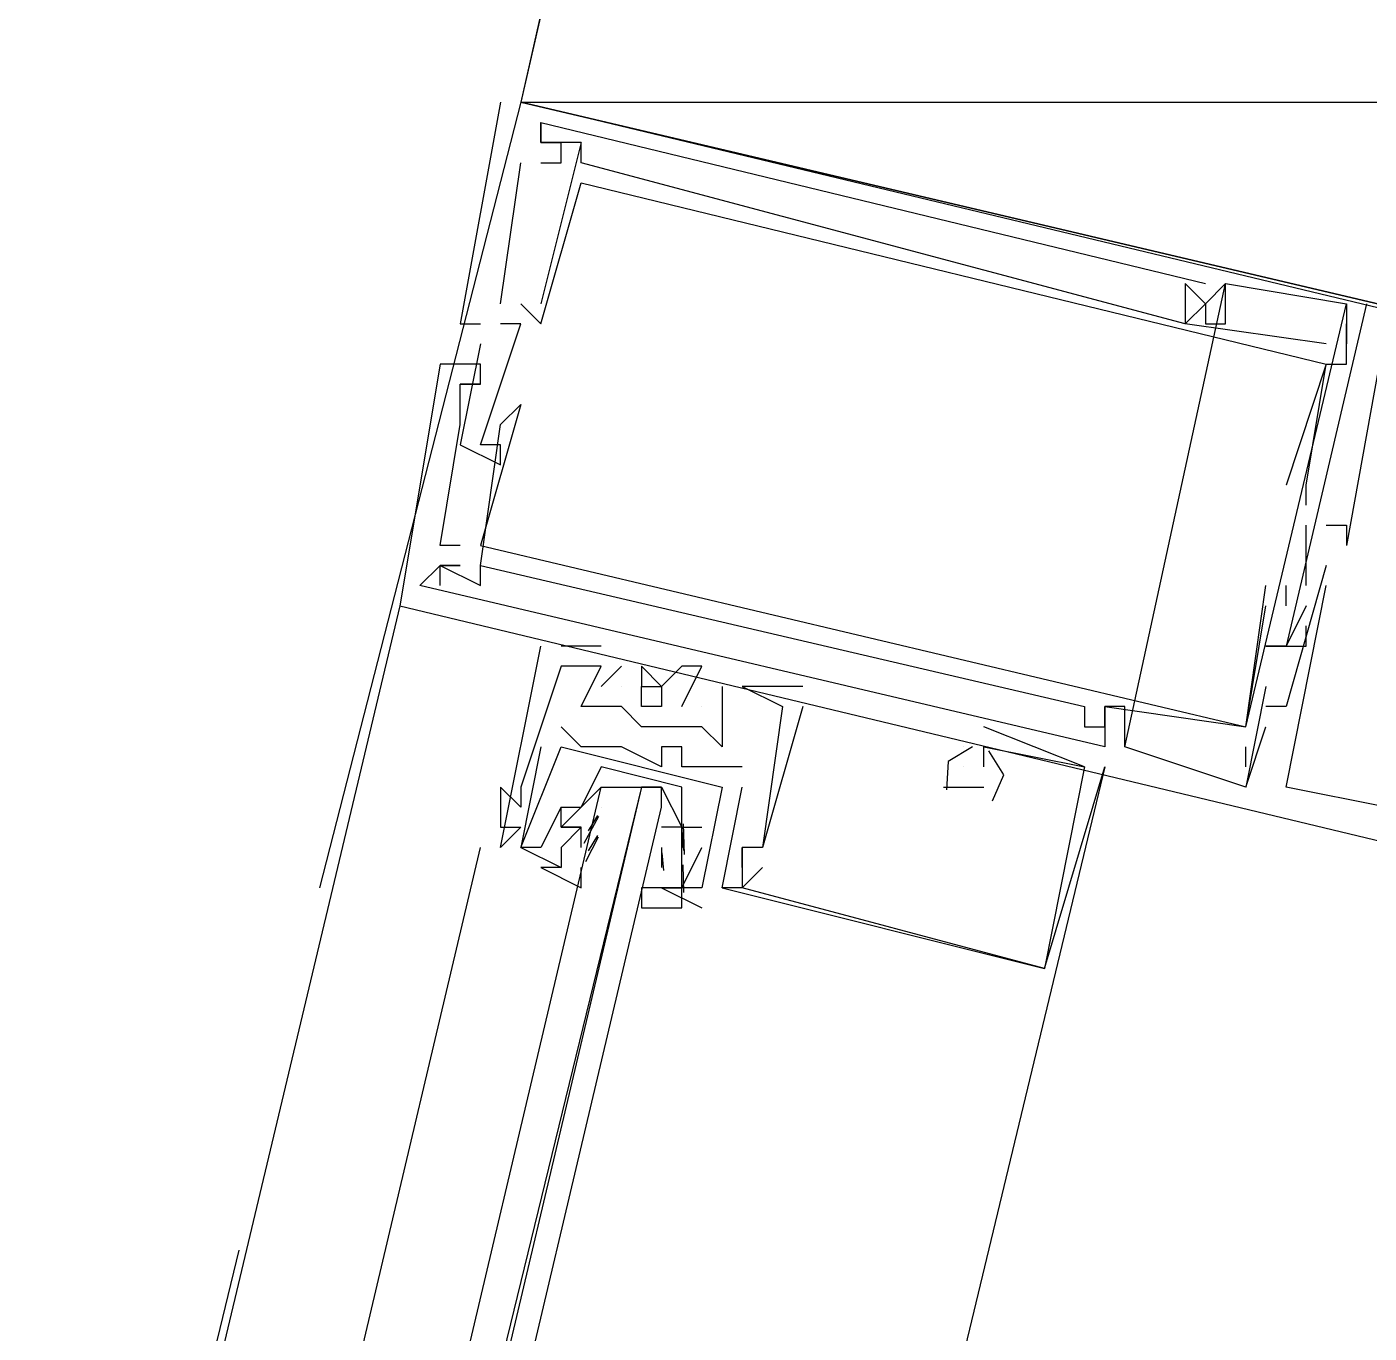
# Model space of a CAD drawing. Header units: feet. Extents: x -84 to 198, y -22 to 181.
# Drawn here: x 120.673 to 121.562, y 90.323 to 91.188 of the extents above; entities that cross this region are included whole.
import ezdxf

# ---------------------------------------------------------------- set-up
doc = ezdxf.new("R2010")
doc.units = ezdxf.units.FT
doc.layers.add('A-LINEA', color=7, linetype='CONTINUOUS')
doc.layers.add('A-MURO-CONCRETO', color=8, linetype='CONTINUOUS')

msp = doc.modelspace()

# ---------------------------------------------------------------- linework, layer by layer
at = {"layer": 'A-LINEA'}
for p, q in [((121, 91.1378), (120.8667, 90.6178)), ((120.9867, 91.1378), (120.9867, 91.1378)), ((120.9867, 91.1378), (120.9867, 91.1378)), ((120.9867, 91.1378), (120.9867, 91.1378)), ((121, 91.1378), (121, 91.1378)), ((121, 91.1378), (121, 91.1378)), ((121, 91.1378), (121, 91.1378)), ((121.0133, 91.1244), (121.0133, 91.1244)), ((121.0133, 91.1244), (121.0133, 91.1244)), ((121.0133, 91.1244), (121.0133, 91.1244)), ((121.0133, 91.1244), (121.0133, 91.1244)), ((121.0133, 91.1244), (121.0133, 91.1244)), ((121.0133, 91.1244), (121.0133, 91.1244)), ((121.04, 91.1111), (121.0133, 91.0044)), ((121.0133, 91.1111), (121.0133, 91.1111)), ((121.0133, 91.1111), (121.0133, 91.1111)), ((121.0133, 91.1111), (121.0133, 91.1111)), ((121.04, 91.1111), (121.0133, 91.0044)), ((121.0133, 91.1111), (121.0133, 91.1111)), ((121.0133, 91.1111), (121.0133, 91.1111)), ((121.0133, 91.1111), (121.0133, 91.1111)), ((121.04, 91.1111), (121.0133, 91.0044)), ((121.0133, 91.1111), (121.0133, 91.1111)), ((121.0133, 91.1111), (121.0133, 91.1111)), ((121.0133, 91.1111), (121.0133, 91.1111)), ((121.0267, 91.1111), (121.0267, 91.1111)), ((121.0267, 91.1111), (121.0267, 91.1111)), ((121.0267, 91.1111), (121.0267, 91.1111)), ((121.0267, 91.1111), (121.0267, 91.1111)), ((121.0267, 91.1111), (121.0267, 91.1111)), ((121.0267, 91.1111), (121.0267, 91.1111)), ((121.04, 91.1111), (121.04, 91.1111)), ((121.04, 91.1111), (121.04, 91.1111)), ((121.04, 91.1111), (121.04, 91.1111)), ((121.04, 91.1111), (121.04, 91.1111)), ((121.04, 91.1111), (121.04, 91.1111)), ((121.04, 91.1111), (121.04, 91.1111)), ((120.9867, 91.0044), (121, 91.0978)), ((120.9867, 91.0044), (121, 91.0978)), ((120.9867, 91.0044), (121, 91.0978)), ((121, 91.0978), (121, 91.0978)), ((121, 91.0978), (121, 91.0978)), ((121, 91.0978), (121, 91.0978)), ((121.0133, 91.0978), (121.0133, 91.0978)), ((121.0133, 91.0978), (121.0133, 91.0978)), ((121.0133, 91.0978), (121.0133, 91.0978)), ((121.0267, 91.0978), (121.0267, 91.0978)), ((121.0267, 91.0978), (121.0267, 91.0978)), ((121.0267, 91.0978), (121.0267, 91.0978)), ((121.04, 91.0978), (121.04, 91.0978)), ((121.04, 91.0978), (121.04, 91.0978)), ((121.04, 91.0978), (121.04, 91.0978)), ((121.04, 91.0844), (121.04, 91.0844)), ((121.04, 91.0844), (121.04, 91.0844)), ((121.04, 91.0844), (121.04, 91.0844)), ((121.4, 90.7111), (121.4667, 91.0178)), ((121.4, 90.7111), (121.4667, 91.0178)), ((121.4, 90.7111), (121.4667, 91.0178)), ((121.44, 91.0178), (121.44, 91.0178)), ((121.44, 91.0178), (121.44, 91.0178)), ((121.44, 91.0178), (121.44, 91.0178)), ((121.4533, 91.0178), (121.4533, 91.0178)), ((121.4533, 91.0178), (121.4533, 91.0178)), ((121.4533, 91.0178), (121.4533, 91.0178)), ((121.4667, 91.0178), (121.4667, 91.0178)), ((121.4667, 91.0178), (121.4667, 91.0178)), ((121.4667, 91.0178), (121.4667, 91.0178)), ((121.4667, 91.0178), (121.4667, 91.0178)), ((121.4667, 91.0178), (121.4667, 91.0178)), ((121.4667, 91.0178), (121.4667, 91.0178)), ((120.9867, 91.0044), (120.9867, 91.0044)), ((120.9867, 91.0044), (120.9867, 91.0044)), ((120.9867, 91.0044), (120.9867, 91.0044)), ((121, 91.0044), (121.0133, 90.9911)), ((121, 91.0044), (121, 91.0044)), ((121, 91.0044), (121.0133, 90.9911)), ((121, 91.0044), (121, 91.0044)), ((121, 91.0044), (121.0133, 90.9911)), ((121, 91.0044), (121, 91.0044)), ((121.0133, 91.0044), (121.0133, 91.0044)), ((121.0133, 91.0044), (121.0133, 91.0044)), ((121.0133, 91.0044), (121.0133, 91.0044)), ((121.0133, 91.0044), (121.0133, 91.0044)), ((121.0133, 91.0044), (121.0133, 91.0044)), ((121.0133, 91.0044), (121.0133, 91.0044)), ((121.4533, 91.0044), (121.4533, 91.0044)), ((121.4533, 91.0044), (121.4533, 91.0044)), ((121.4533, 91.0044), (121.4533, 91.0044)), ((121.4533, 91.0044), (121.4533, 91.0044)), ((121.4533, 91.0044), (121.4533, 91.0044)), ((121.4533, 91.0044), (121.4533, 91.0044)), ((121.48, 90.7244), (121.5467, 91.0044)), ((121.48, 90.7244), (121.5467, 91.0044)), ((121.48, 90.7244), (121.5467, 91.0044)), ((121.5467, 91.0044), (121.5467, 90.9778)), ((121.5467, 91.0044), (121.5467, 91.0044)), ((121.5467, 91.0044), (121.5467, 91.0044)), ((121.5467, 91.0044), (121.5467, 90.9778)), ((121.5467, 91.0044), (121.5467, 91.0044)), ((121.5467, 91.0044), (121.5467, 91.0044)), ((121.5467, 91.0044), (121.5467, 90.9778)), ((121.5467, 91.0044), (121.5467, 91.0044)), ((121.5467, 91.0044), (121.5467, 91.0044)), ((121.56, 91.0044), (121.56, 91.0044)), ((121.56, 91.0044), (121.56, 91.0044)), ((121.56, 91.0044), (121.56, 91.0044)), ((120.96, 90.9911), (120.96, 90.9911)), ((120.96, 90.9911), (120.96, 90.9911)), ((120.96, 90.9911), (120.96, 90.9911)), ((120.9733, 90.9911), (120.9733, 90.9911)), ((120.9733, 90.9911), (120.9733, 90.9911)), ((120.9733, 90.9911), (120.9733, 90.9911)), ((120.9867, 90.9911), (120.9867, 90.9911)), ((120.9867, 90.9911), (120.9867, 90.9911)), ((120.9867, 90.9911), (120.9867, 90.9911)), ((121, 90.9911), (121, 90.9911)), ((121, 90.9911), (121, 90.9911)), ((121, 90.9911), (121, 90.9911)), ((121.0133, 90.9911), (121.0133, 90.9911)), ((121.0133, 90.9911), (121.0133, 90.9911)), ((121.0133, 90.9911), (121.0133, 90.9911)), ((121.44, 90.9911), (121.44, 90.9911)), ((121.44, 90.9911), (121.44, 90.9911)), ((121.44, 90.9911), (121.44, 90.9911)), ((121.44, 90.9911), (121.44, 90.9911)), ((121.44, 90.9911), (121.44, 90.9911)), ((121.44, 90.9911), (121.44, 90.9911)), ((121.4533, 90.9911), (121.4533, 90.9911)), ((121.4533, 90.9911), (121.4533, 90.9911)), ((121.4533, 90.9911), (121.4533, 90.9911)), ((121.4667, 90.9911), (121.4667, 90.9911)), ((121.4667, 90.9911), (121.4667, 90.9911)), ((121.4667, 90.9911), (121.4667, 90.9911)), ((121.5467, 90.9911), (121.5467, 90.9911)), ((121.5733, 90.9911), (121.5467, 90.8444)), ((121.5467, 90.9911), (121.5467, 90.9911)), ((121.5733, 90.9911), (121.5467, 90.8444)), ((121.5467, 90.9911), (121.5467, 90.9911)), ((121.5733, 90.9911), (121.5467, 90.8444)), ((120.9733, 90.9778), (120.9733, 90.9778)), ((120.9733, 90.9778), (120.9733, 90.9778)), ((120.9733, 90.9778), (120.9733, 90.9778)), ((121.5333, 90.9778), (121.5333, 90.9778)), ((121.5333, 90.9778), (121.5333, 90.9778)), ((121.5333, 90.9778), (121.5333, 90.9778)), ((121.5467, 90.9778), (121.5467, 90.9778)), ((121.5467, 90.9778), (121.5467, 90.9778)), ((121.5467, 90.9778), (121.5467, 90.9778)), ((120.9467, 90.9644), (120.9467, 90.9644)), ((120.9467, 90.9644), (120.9467, 90.9644)), ((120.9467, 90.9644), (120.9467, 90.9644)), ((120.9733, 90.9644), (120.9733, 90.9644)), ((120.9733, 90.9644), (120.9733, 90.9644)), ((120.9733, 90.9644), (120.9733, 90.9644)), ((121.5333, 90.9644), (121.5333, 90.9644)), ((121.5333, 90.9644), (121.5333, 90.9644)), ((121.5333, 90.9644), (121.5333, 90.9644)), ((121.5333, 90.9644), (121.5333, 90.9644)), ((121.5333, 90.9644), (121.5333, 90.9644)), ((121.5333, 90.9644), (121.5333, 90.9644)), ((121.5467, 90.9644), (121.5467, 90.9644)), ((121.5467, 90.9644), (121.5467, 90.9644)), ((121.5467, 90.9644), (121.5467, 90.9644)), ((120.96, 90.9511), (120.96, 90.9511)), ((120.96, 90.9511), (120.96, 90.9511)), ((120.96, 90.9511), (120.96, 90.9511)), ((120.96, 90.9511), (120.96, 90.9511)), ((120.96, 90.9511), (120.96, 90.9511)), ((120.96, 90.9511), (120.96, 90.9511)), ((120.9733, 90.9511), (120.9733, 90.9511)), ((120.9733, 90.9511), (120.9733, 90.9511)), ((120.9733, 90.9511), (120.9733, 90.9511)), ((120.9733, 90.9511), (120.9733, 90.9511)), ((120.9733, 90.9511), (120.9733, 90.9511)), ((120.9733, 90.9511), (120.9733, 90.9511)), ((120.96, 90.9378), (120.96, 90.9378)), ((120.96, 90.9378), (120.96, 90.9378)), ((120.96, 90.9378), (120.96, 90.9378)), ((121, 90.9378), (121, 90.9378)), ((121, 90.9378), (121, 90.9378)), ((121, 90.9378), (121, 90.9378)), ((120.96, 90.9244), (120.96, 90.9244)), ((120.96, 90.9244), (120.96, 90.9244)), ((120.96, 90.9244), (120.96, 90.9244)), ((120.96, 90.9244), (120.96, 90.9244)), ((120.96, 90.9244), (120.96, 90.9244)), ((120.96, 90.9244), (120.96, 90.9244)), ((120.9867, 90.9244), (120.9867, 90.9244)), ((120.9867, 90.9244), (120.9867, 90.9244)), ((120.9867, 90.9244), (120.9867, 90.9244)), ((120.96, 90.9111), (120.96, 90.9111)), ((120.96, 90.9111), (120.96, 90.9111)), ((120.96, 90.9111), (120.96, 90.9111)), ((120.9733, 90.9111), (120.9733, 90.9111)), ((120.9733, 90.9111), (120.9733, 90.9111)), ((120.9733, 90.9111), (120.9733, 90.9111)), ((120.9867, 90.9111), (120.9867, 90.9111)), ((120.9867, 90.9111), (120.9867, 90.9111)), ((120.9867, 90.9111), (120.9867, 90.9111)), ((120.9867, 90.8978), (120.9867, 90.8978)), ((120.9867, 90.8978), (120.9867, 90.8978)), ((120.9867, 90.8978), (120.9867, 90.8978)), ((121.5067, 90.8844), (121.5067, 90.8844)), ((121.5067, 90.8844), (121.5067, 90.8844)), ((121.5067, 90.8844), (121.5067, 90.8844)), ((121.52, 90.8844), (121.52, 90.8844)), ((121.52, 90.8844), (121.52, 90.8844)), ((121.52, 90.8844), (121.52, 90.8844)), ((121.52, 90.8844), (121.52, 90.8844)), ((121.52, 90.8844), (121.52, 90.8844)), ((121.52, 90.8844), (121.52, 90.8844)), ((121.52, 90.8711), (121.52, 90.8711)), ((121.52, 90.8711), (121.52, 90.8711)), ((121.52, 90.8711), (121.52, 90.8711)), ((121.52, 90.8178), (121.52, 90.8578)), ((121.52, 90.8578), (121.52, 90.8578)), ((121.52, 90.8178), (121.52, 90.8578)), ((121.52, 90.8578), (121.52, 90.8578)), ((121.52, 90.8178), (121.52, 90.8578)), ((121.52, 90.8578), (121.52, 90.8578)), ((121.5333, 90.8578), (121.5333, 90.8578)), ((121.5333, 90.8578), (121.5333, 90.8578)), ((121.5333, 90.8578), (121.5333, 90.8578)), ((121.5467, 90.8578), (121.5467, 90.8578)), ((121.5467, 90.8578), (121.5467, 90.8578)), ((121.5467, 90.8578), (121.5467, 90.8578)), ((121.5467, 90.8578), (121.5467, 90.8578)), ((121.5467, 90.8578), (121.5467, 90.8578)), ((121.5467, 90.8578), (121.5467, 90.8578)), ((120.9467, 90.8444), (120.9467, 90.8444)), ((120.9467, 90.8444), (120.9467, 90.8444)), ((120.9467, 90.8444), (120.9467, 90.8444)), ((120.96, 90.8444), (120.96, 90.8444)), ((120.96, 90.8444), (120.96, 90.8444)), ((120.96, 90.8444), (120.96, 90.8444)), ((120.9733, 90.8444), (120.9733, 90.8444)), ((120.9733, 90.8444), (120.9733, 90.8444)), ((120.9733, 90.8444), (120.9733, 90.8444)), ((121.5467, 90.8444), (121.5467, 90.8444)), ((121.5467, 90.8444), (121.5467, 90.8444)), ((121.5467, 90.8444), (121.5467, 90.8444)), ((120.9467, 90.8311), (120.9467, 90.8311)), ((120.9467, 90.8311), (120.9467, 90.8311)), ((120.9467, 90.8311), (120.9467, 90.8311)), ((120.9467, 90.8311), (120.9467, 90.8311)), ((120.9467, 90.8311), (120.9467, 90.8311)), ((120.9467, 90.8311), (120.9467, 90.8311)), ((120.9467, 90.8311), (120.9467, 90.8311)), ((120.9467, 90.8311), (120.9467, 90.8311)), ((120.9467, 90.8311), (120.9467, 90.8311)), ((120.96, 90.8311), (120.96, 90.8311)), ((120.96, 90.8311), (120.96, 90.8311)), ((120.96, 90.8311), (120.96, 90.8311)), ((120.96, 90.8311), (120.96, 90.8311)), ((120.96, 90.8311), (120.96, 90.8311)), ((120.96, 90.8311), (120.96, 90.8311)), ((120.9733, 90.8311), (120.9733, 90.8311)), ((120.9733, 90.8311), (120.9733, 90.8311)), ((120.9733, 90.8311), (120.9733, 90.8311)), ((120.9733, 90.8311), (120.9733, 90.8311)), ((120.9733, 90.8311), (120.9733, 90.8311)), ((120.9733, 90.8311), (120.9733, 90.8311)), ((121.5333, 90.8311), (121.5333, 90.8311)), ((121.5333, 90.8311), (121.5333, 90.8311)), ((121.5333, 90.8311), (121.5333, 90.8311)), ((120.9333, 90.8178), (120.9333, 90.8178)), ((120.9333, 90.8178), (120.9333, 90.8178)), ((120.9333, 90.8178), (120.9333, 90.8178)), ((120.9467, 90.8178), (120.9467, 90.8178)), ((120.9467, 90.8178), (120.9467, 90.8178)), ((120.9467, 90.8178), (120.9467, 90.8178)), ((120.9733, 90.8178), (120.9733, 90.8178)), ((120.9733, 90.8178), (120.9733, 90.8178)), ((120.9733, 90.8178), (120.9733, 90.8178)), ((121.4933, 90.8178), (121.4933, 90.8178)), ((121.4933, 90.8178), (121.4933, 90.8178)), ((121.4933, 90.8178), (121.4933, 90.8178)), ((121.5067, 90.8044), (121.5067, 90.8178)), ((121.5067, 90.8178), (121.5067, 90.8178)), ((121.5067, 90.8044), (121.5067, 90.8178)), ((121.5067, 90.8178), (121.5067, 90.8178)), ((121.5067, 90.8044), (121.5067, 90.8178)), ((121.5067, 90.8178), (121.5067, 90.8178)), ((121.52, 90.8178), (121.52, 90.8178)), ((121.52, 90.8178), (121.52, 90.8178)), ((121.52, 90.8178), (121.52, 90.8178)), ((121.5333, 90.8178), (121.5333, 90.8178)), ((121.5333, 90.8178), (121.5333, 90.8178)), ((121.5333, 90.8178), (121.5333, 90.8178)), ((120.92, 90.8044), (119.2667, 83.8711)), ((120.92, 90.8044), (120.92, 90.8044)), ((120.92, 90.8044), (120.92, 90.8044)), ((120.92, 90.8044), (120.92, 90.8044)), ((121.48, 90.7244), (121.4933, 90.8044)), ((121.48, 90.7244), (121.4933, 90.8044)), ((121.48, 90.7244), (121.4933, 90.8044)), ((121.4933, 90.8044), (121.4933, 90.8044)), ((121.4933, 90.8044), (121.4933, 90.8044)), ((121.4933, 90.8044), (121.4933, 90.8044)), ((121.5067, 90.8044), (121.5067, 90.8044)), ((121.5067, 90.8044), (121.5067, 90.8044)), ((121.5067, 90.8044), (121.5067, 90.8044)), ((121.52, 90.8044), (121.52, 90.8044)), ((121.52, 90.8044), (121.52, 90.8044)), ((121.52, 90.8044), (121.52, 90.8044)), ((121.52, 90.7911), (121.52, 90.7911)), ((121.52, 90.7911), (121.52, 90.7911)), ((121.52, 90.7911), (121.52, 90.7911)), ((121.0133, 90.7778), (121.0133, 90.7778)), ((121.0133, 90.7778), (121.0133, 90.7778)), ((121.0133, 90.7778), (121.0133, 90.7778)), ((121.0533, 90.7778), (121.0267, 90.7778)), ((121.0267, 90.7778), (121.0267, 90.7778)), ((121.0533, 90.7778), (121.0267, 90.7778)), ((121.0267, 90.7778), (121.0267, 90.7778)), ((121.0533, 90.7778), (121.0267, 90.7778)), ((121.0267, 90.7778), (121.0267, 90.7778)), ((121.0533, 90.7778), (121.0533, 90.7778)), ((121.0533, 90.7778), (121.0533, 90.7778)), ((121.0533, 90.7778), (121.0533, 90.7778)), ((121.4933, 90.7778), (121.4933, 90.7778)), ((121.4933, 90.7778), (121.4933, 90.7778)), ((121.4933, 90.7778), (121.4933, 90.7778)), ((121.5067, 90.7778), (121.5067, 90.7778)), ((121.5067, 90.7778), (121.5067, 90.7778)), ((121.5067, 90.7778), (121.5067, 90.7778)), ((121.5067, 90.7778), (121.5067, 90.7778)), ((121.5067, 90.7778), (121.5067, 90.7778)), ((121.5067, 90.7778), (121.5067, 90.7778)), ((121.5067, 90.7778), (121.5067, 90.7778)), ((121.5067, 90.7778), (121.5067, 90.7778)), ((121.5067, 90.7778), (121.5067, 90.7778)), ((121.52, 90.7778), (121.52, 90.7778)), ((121.52, 90.7778), (121.52, 90.7778)), ((121.52, 90.7778), (121.52, 90.7778)), ((121.52, 90.7778), (121.52, 90.7778)), ((121.52, 90.7778), (121.52, 90.7778)), ((121.52, 90.7778), (121.52, 90.7778)), ((121.0267, 90.7644), (121.0267, 90.7644)), ((121.0267, 90.7644), (121.0267, 90.7644)), ((121.0267, 90.7644), (121.0267, 90.7644)), ((121.0533, 90.7511), (121.0667, 90.7644)), ((121.0533, 90.7644), (121.0533, 90.7644)), ((121.0533, 90.7644), (121.0533, 90.7644)), ((121.0533, 90.7511), (121.0667, 90.7644)), ((121.0533, 90.7644), (121.0533, 90.7644)), ((121.0533, 90.7644), (121.0533, 90.7644)), ((121.0533, 90.7511), (121.0667, 90.7644)), ((121.0533, 90.7644), (121.0533, 90.7644)), ((121.0533, 90.7644), (121.0533, 90.7644)), ((121.0667, 90.7644), (121.0667, 90.7644)), ((121.0667, 90.7644), (121.0667, 90.7644)), ((121.0667, 90.7644), (121.0667, 90.7644)), ((121.08, 90.7644), (121.08, 90.7644)), ((121.08, 90.7644), (121.08, 90.7644)), ((121.08, 90.7644), (121.08, 90.7644)), ((121.1067, 90.7644), (121.1067, 90.7644)), ((121.1067, 90.7644), (121.1067, 90.7644)), ((121.1067, 90.7644), (121.1067, 90.7644)), ((121.12, 90.7644), (121.12, 90.7644)), ((121.12, 90.7644), (121.12, 90.7644)), ((121.12, 90.7644), (121.12, 90.7644)), ((121.0533, 90.7511), (121.0533, 90.7511)), ((121.0533, 90.7511), (121.0533, 90.7511)), ((121.0533, 90.7511), (121.0533, 90.7511)), ((121.0667, 90.7511), (121.0667, 90.7511)), ((121.0667, 90.7511), (121.0667, 90.7511)), ((121.0667, 90.7511), (121.0667, 90.7511)), ((121.08, 90.7511), (121.08, 90.7511)), ((121.08, 90.7511), (121.08, 90.7511)), ((121.08, 90.7511), (121.08, 90.7511)), ((121.0933, 90.7511), (121.0933, 90.7511)), ((121.0933, 90.7511), (121.0933, 90.7511)), ((121.0933, 90.7511), (121.0933, 90.7511)), ((121.1333, 90.7511), (121.1333, 90.7511)), ((121.1333, 90.7511), (121.1333, 90.7511)), ((121.1333, 90.7511), (121.1333, 90.7511)), ((121.1867, 90.7511), (121.1467, 90.7511)), ((121.1467, 90.7511), (121.1467, 90.7511)), ((121.1467, 90.7511), (121.1467, 90.7511)), ((121.1867, 90.7511), (121.1467, 90.7511)), ((121.1467, 90.7511), (121.1467, 90.7511)), ((121.1467, 90.7511), (121.1467, 90.7511)), ((121.1867, 90.7511), (121.1467, 90.7511)), ((121.1467, 90.7511), (121.1467, 90.7511)), ((121.1467, 90.7511), (121.1467, 90.7511)), ((121.1867, 90.7511), (121.1867, 90.7511)), ((121.1867, 90.7511), (121.1867, 90.7511)), ((121.1867, 90.7511), (121.1867, 90.7511)), ((121.4933, 90.7511), (121.4933, 90.7511)), ((121.4933, 90.7511), (121.4933, 90.7511)), ((121.4933, 90.7511), (121.4933, 90.7511)), ((121.04, 90.7378), (121.04, 90.7378)), ((121.04, 90.7378), (121.04, 90.7378)), ((121.04, 90.7378), (121.04, 90.7378)), ((121.0533, 90.7378), (121.0533, 90.7378)), ((121.0533, 90.7378), (121.0533, 90.7378)), ((121.0533, 90.7378), (121.0533, 90.7378)), ((121.0667, 90.7378), (121.0667, 90.7378)), ((121.0667, 90.7378), (121.0667, 90.7378)), ((121.0667, 90.7378), (121.0667, 90.7378)), ((121.0933, 90.7378), (121.0933, 90.7378)), ((121.0933, 90.7378), (121.0933, 90.7378)), ((121.0933, 90.7378), (121.0933, 90.7378)), ((121.1067, 90.7378), (121.1067, 90.7378)), ((121.1067, 90.7378), (121.1067, 90.7378)), ((121.1067, 90.7378), (121.1067, 90.7378)), ((121.12, 90.7378), (121.12, 90.7378)), ((121.12, 90.7378), (121.12, 90.7378)), ((121.12, 90.7378), (121.12, 90.7378)), ((121.1333, 90.7378), (121.1333, 90.7378)), ((121.1333, 90.7378), (121.1333, 90.7378)), ((121.1333, 90.7378), (121.1333, 90.7378)), ((121.1333, 90.7378), (121.1333, 90.7378)), ((121.1333, 90.7378), (121.1333, 90.7378)), ((121.1333, 90.7378), (121.1333, 90.7378)), ((121.1733, 90.7378), (121.1733, 90.7378)), ((121.1733, 90.7378), (121.1733, 90.7378)), ((121.1733, 90.7378), (121.1733, 90.7378)), ((121.1733, 90.7378), (121.1733, 90.7378)), ((121.1733, 90.7378), (121.1733, 90.7378)), ((121.1733, 90.7378), (121.1733, 90.7378)), ((121.1867, 90.7378), (121.1867, 90.7378)), ((121.1867, 90.7378), (121.1867, 90.7378)), ((121.1867, 90.7378), (121.1867, 90.7378)), ((121.3733, 90.7378), (121.3733, 90.7378)), ((121.3733, 90.7378), (121.3733, 90.7378)), ((121.3733, 90.7378), (121.3733, 90.7378)), ((121.3867, 90.7378), (121.3867, 90.7378)), ((121.3867, 90.7378), (121.3867, 90.7378)), ((121.3867, 90.7378), (121.3867, 90.7378)), ((121.3867, 90.7378), (121.3867, 90.7378)), ((121.3867, 90.7378), (121.3867, 90.7378)), ((121.3867, 90.7378), (121.3867, 90.7378)), ((121.4, 90.7378), (121.4, 90.7378)), ((121.4, 90.7378), (121.4, 90.7378)), ((121.4, 90.7378), (121.4, 90.7378)), ((121.4933, 90.7378), (121.4933, 90.7378)), ((121.4933, 90.7378), (121.4933, 90.7378)), ((121.4933, 90.7378), (121.4933, 90.7378)), ((121.5067, 90.7378), (121.5067, 90.7378)), ((121.5067, 90.7378), (121.5067, 90.7378)), ((121.5067, 90.7378), (121.5067, 90.7378)), ((121.0267, 90.7244), (121.0267, 90.7244)), ((121.0267, 90.7244), (121.0267, 90.7244)), ((121.08, 90.7244), (121.08, 90.7244)), ((121.08, 90.7244), (121.08, 90.7244)), ((121.08, 90.7244), (121.08, 90.7244)), ((121.0933, 90.7244), (121.0933, 90.7244)), ((121.0933, 90.7244), (121.0933, 90.7244)), ((121.0933, 90.7244), (121.0933, 90.7244)), ((121.1067, 90.7244), (121.1067, 90.7244)), ((121.1067, 90.7244), (121.1067, 90.7244)), ((121.1067, 90.7244), (121.1067, 90.7244)), ((121.12, 90.7244), (121.12, 90.7244)), ((121.12, 90.7244), (121.12, 90.7244)), ((121.12, 90.7244), (121.12, 90.7244)), ((121.3733, 90.6978), (121.3067, 90.7244)), ((121.3067, 90.7244), (121.3067, 90.7244)), ((121.3733, 90.6978), (121.3067, 90.7244)), ((121.3067, 90.7244), (121.3067, 90.7244)), ((121.3733, 90.6978), (121.3067, 90.7244)), ((121.3067, 90.7244), (121.3067, 90.7244)), ((121.3733, 90.7244), (121.3733, 90.7244)), ((121.3733, 90.7244), (121.3733, 90.7244)), ((121.3733, 90.7244), (121.3733, 90.7244)), ((121.3867, 90.7244), (121.3867, 90.7244)), ((121.3867, 90.7244), (121.3867, 90.7244)), ((121.3867, 90.7244), (121.3867, 90.7244)), ((121.3867, 90.7244), (121.3867, 90.7244)), ((121.3867, 90.7244), (121.3867, 90.7244)), ((121.3867, 90.7244), (121.3867, 90.7244)), ((121.48, 90.6844), (121.4933, 90.7244)), ((121.48, 90.7244), (121.48, 90.7244)), ((121.48, 90.7244), (121.48, 90.7244)), ((121.48, 90.7244), (121.48, 90.7244)), ((121.48, 90.6844), (121.4933, 90.7244)), ((121.48, 90.7244), (121.48, 90.7244)), ((121.48, 90.7244), (121.48, 90.7244)), ((121.48, 90.7244), (121.48, 90.7244)), ((121.48, 90.6844), (121.4933, 90.7244)), ((121.48, 90.7244), (121.48, 90.7244)), ((121.48, 90.7244), (121.48, 90.7244)), ((121.48, 90.7244), (121.48, 90.7244)), ((121.4933, 90.7244), (121.4933, 90.7244)), ((121.4933, 90.7244), (121.4933, 90.7244)), ((121.4933, 90.7244), (121.4933, 90.7244)), ((121.0133, 90.7111), (121.0133, 90.7111)), ((121.0133, 90.7111), (121.0133, 90.7111)), ((121.0267, 90.7111), (121.0267, 90.7111)), ((121.0267, 90.7111), (121.0267, 90.7111)), ((121.04, 90.7111), (121.04, 90.7111)), ((121.04, 90.7111), (121.04, 90.7111)), ((121.0667, 90.7111), (121.0667, 90.7111)), ((121.0667, 90.7111), (121.0667, 90.7111)), ((121.0933, 90.7111), (121.0933, 90.7111)), ((121.0933, 90.7111), (121.0933, 90.7111)), ((121.1067, 90.7111), (121.1067, 90.7111)), ((121.1067, 90.7111), (121.1067, 90.7111)), ((121.1333, 90.7111), (121.1333, 90.7111)), ((121.1333, 90.7111), (121.1333, 90.7111)), ((121.1333, 90.7111), (121.1333, 90.7111)), ((121.2933, 90.7111), (121.2933, 90.7111)), ((121.2933, 90.7111), (121.2933, 90.7111)), ((121.2933, 90.7111), (121.2933, 90.7111)), ((121.2933, 90.7111), (121.2933, 90.7111)), ((121.2933, 90.7111), (121.2933, 90.7111)), ((121.2933, 90.7111), (121.2933, 90.7111)), ((121.3067, 90.7111), (121.3067, 90.7111)), ((121.3067, 90.7111), (121.3067, 90.7111)), ((121.3067, 90.7111), (121.3067, 90.7111)), ((121.3867, 90.7111), (121.3867, 90.7111)), ((121.3867, 90.7111), (121.3867, 90.7111)), ((121.3867, 90.7111), (121.3867, 90.7111)), ((121.4, 90.7111), (121.4, 90.7111)), ((121.4, 90.7111), (121.4, 90.7111)), ((121.4, 90.7111), (121.4, 90.7111)), ((121.48, 90.6978), (121.48, 90.7111)), ((121.48, 90.7111), (121.48, 90.7111)), ((121.48, 90.6978), (121.48, 90.7111)), ((121.48, 90.7111), (121.48, 90.7111)), ((121.48, 90.6978), (121.48, 90.7111)), ((121.48, 90.7111), (121.48, 90.7111)), ((121.1067, 90.6844), (121.0533, 90.6978)), ((121.0933, 90.6978), (121.0933, 90.6978)), ((121.0933, 90.6978), (121.0933, 90.6978)), ((121.1067, 90.6978), (121.1067, 90.6978)), ((121.1067, 90.6978), (121.1067, 90.6978)), ((121.12, 90.6978), (121.12, 90.6978)), ((121.12, 90.6978), (121.12, 90.6978)), ((121.1467, 90.6978), (121.1467, 90.6978)), ((121.1467, 90.6978), (121.1467, 90.6978)), ((121.2933, 90.6978), (121.2933, 90.6978)), ((121.2933, 90.6978), (121.2933, 90.6978)), ((121.2933, 90.6978), (121.2933, 90.6978)), ((121.3067, 90.6978), (121.3067, 90.6978)), ((121.3067, 90.6978), (121.3067, 90.6978)), ((121.3067, 90.6978), (121.3067, 90.6978)), ((121.3467, 90.5644), (121.3867, 90.6978)), ((121.3467, 90.5644), (121.3867, 90.6978)), ((121.3467, 90.5644), (121.3867, 90.6978)), ((121.3733, 90.6978), (121.3733, 90.6978)), ((121.3733, 90.6978), (121.3733, 90.6978)), ((121.3733, 90.6978), (121.3733, 90.6978)), ((121.3733, 90.6978), (121.3733, 90.6978)), ((121.3733, 90.6978), (121.3733, 90.6978)), ((121.3733, 90.6978), (121.3733, 90.6978)), ((121.3867, 90.6978), (121.3867, 90.6978)), ((121.3867, 90.6978), (121.3867, 90.6978)), ((121.3867, 90.6978), (121.3867, 90.6978)), ((121.48, 90.6978), (121.48, 90.6978)), ((121.48, 90.6978), (121.48, 90.6978)), ((121.48, 90.6978), (121.48, 90.6978)), ((120.9867, 90.6844), (120.9867, 90.6844)), ((120.9867, 90.6844), (120.9867, 90.6844)), ((120.9867, 90.6844), (120.9867, 90.6844)), ((121, 90.6844), (121, 90.6844)), ((121, 90.6844), (121, 90.6844)), ((121, 90.6844), (121, 90.6844)), ((121.0533, 90.6844), (121.0533, 90.6844)), ((121.0667, 90.6844), (121.08, 90.6844)), ((121.0933, 90.6844), (121.0933, 90.6844)), ((121.1333, 90.6178), (121.1467, 90.6844)), ((121.1333, 90.6844), (121.1333, 90.6844)), ((121.1333, 90.6844), (121.1333, 90.6844)), ((121.1333, 90.6178), (121.1467, 90.6844)), ((121.1333, 90.6844), (121.1333, 90.6844)), ((121.1333, 90.6844), (121.1333, 90.6844)), ((121.1467, 90.6844), (121.1467, 90.6844)), ((121.1467, 90.6844), (121.1467, 90.6844)), ((121.28, 90.6844), (121.2933, 90.6844)), ((121.28, 90.6844), (121.28, 90.6844)), ((121.28, 90.6844), (121.2933, 90.6844)), ((121.28, 90.6844), (121.28, 90.6844)), ((121.28, 90.6844), (121.2933, 90.6844)), ((121.28, 90.6844), (121.28, 90.6844)), ((121.2933, 90.6844), (121.3067, 90.6844)), ((121.2933, 90.6844), (121.2933, 90.6844)), ((121.2933, 90.6844), (121.3067, 90.6844)), ((121.2933, 90.6844), (121.2933, 90.6844)), ((121.2933, 90.6844), (121.3067, 90.6844)), ((121.2933, 90.6844), (121.2933, 90.6844)), ((121.3067, 90.6844), (121.3067, 90.6844)), ((121.3067, 90.6844), (121.3067, 90.6844)), ((121.3067, 90.6844), (121.3067, 90.6844)), ((121.48, 90.6844), (121.48, 90.6844)), ((121.48, 90.6844), (121.48, 90.6844)), ((121.48, 90.6844), (121.48, 90.6844)), ((121.48, 90.6844), (121.48, 90.6844)), ((121.48, 90.6844), (121.48, 90.6844)), ((121.48, 90.6844), (121.48, 90.6844)), ((121.48, 90.6844), (121.48, 90.6844)), ((121.48, 90.6844), (121.48, 90.6844)), ((121.48, 90.6844), (121.48, 90.6844)), ((121.5067, 90.6844), (121.5067, 90.6844)), ((121.5067, 90.6844), (121.5067, 90.6844)), ((121.5067, 90.6844), (121.5067, 90.6844)), ((121, 90.6711), (121, 90.6711)), ((121, 90.6711), (121, 90.6711)), ((121, 90.6711), (121, 90.6711)), ((121.0267, 90.6711), (121.0267, 90.6711)), ((121.0267, 90.6711), (121.0267, 90.6711)), ((121.0267, 90.6711), (121.0267, 90.6711)), ((121.0267, 90.6711), (121.0267, 90.6711)), ((121.04, 90.6711), (121.04, 90.6711)), ((121.04, 90.6711), (121.04, 90.6711)), ((121.042, 90.6472), (121.0516, 90.6652)), ((121.0448, 90.6555), (121.0511, 90.6657)), ((121.0533, 90.6711), (121.0533, 90.6711)), ((121.0933, 90.6711), (121.0933, 90.6711)), ((120.9867, 90.6578), (120.9867, 90.6578)), ((120.9867, 90.6578), (120.9867, 90.6578)), ((120.9867, 90.6578), (120.9867, 90.6578)), ((121, 90.6578), (121, 90.6578)), ((121, 90.6578), (121, 90.6578)), ((121, 90.6578), (121, 90.6578)), ((121.0267, 90.6578), (121.0267, 90.6578)), ((121.0267, 90.6578), (121.0267, 90.6578)), ((121.0267, 90.6578), (121.0267, 90.6578)), ((121.0267, 90.6578), (121.0267, 90.6578)), ((121.04, 90.6578), (121.04, 90.6578)), ((121.04, 90.6578), (121.04, 90.6578)), ((121.04, 90.6444), (121.04, 90.6578)), ((121.04, 90.6578), (121.04, 90.6578)), ((121.1067, 90.6578), (121.1067, 90.6578)), ((121.1067, 90.6578), (121.1067, 90.6578)), ((121.1067, 90.6578), (121.1067, 90.6578)), ((121.1067, 90.6578), (121.1067, 90.6578)), ((121.1075, 90.6601), (121.1081, 90.6397)), ((121.12, 90.6578), (121.12, 90.6578)), ((121.12, 90.6578), (121.12, 90.6578)), ((121.043, 90.6352), (121.0515, 90.6514)), ((121.0448, 90.6422), (121.0511, 90.6524)), ((121.1068, 90.6543), (121.1078, 90.6424)), ((120.5867, 89.0044), (120.9733, 90.6444)), ((120.9867, 90.6444), (120.9867, 90.6444)), ((120.9867, 90.6444), (120.9867, 90.6444)), ((120.9867, 90.6444), (120.9867, 90.6444)), ((121, 90.6444), (121, 90.6444)), ((121, 90.6444), (121, 90.6444)), ((121, 90.6444), (121, 90.6444)), ((121, 90.6444), (121, 90.6444)), ((121.0133, 90.6444), (121.0133, 90.6444)), ((121.0133, 90.6444), (121.0133, 90.6444)), ((121.04, 90.6444), (121.04, 90.6444)), ((121.04, 90.6444), (121.04, 90.6444)), ((121.0933, 90.6444), (121.0933, 90.6311)), ((121.0933, 90.6444), (121.0933, 90.6444)), ((121.0935, 90.6409), (121.0945, 90.6291)), ((121.1067, 90.6444), (121.1067, 90.6444)), ((121.1067, 90.6444), (121.1067, 90.6444)), ((121.1067, 90.6444), (121.1067, 90.6444)), ((121.1067, 90.6444), (121.1067, 90.6444)), ((121.12, 90.6444), (121.12, 90.6444)), ((121.12, 90.6444), (121.12, 90.6444)), ((121.1467, 90.6444), (121.1467, 90.6444)), ((121.1467, 90.6444), (121.1467, 90.6444)), ((121.1467, 90.6444), (121.1467, 90.6444)), ((121.1467, 90.6444), (121.1467, 90.6444)), ((121.1467, 90.6444), (121.1467, 90.6444)), ((121.1467, 90.6444), (121.1467, 90.6444)), ((121.16, 90.6444), (121.16, 90.6444)), ((121.16, 90.6444), (121.16, 90.6444)), ((121.16, 90.6444), (121.16, 90.6444)), ((121.16, 90.6444), (121.16, 90.6444)), ((121.16, 90.6444), (121.16, 90.6444)), ((121.16, 90.6444), (121.16, 90.6444)), ((121.0267, 90.6311), (121.0267, 90.6311)), ((121.0267, 90.6311), (121.0267, 90.6311)), ((121.0933, 90.6311), (121.0933, 90.6311)), ((121.0933, 90.6311), (121.0933, 90.6311)), ((121.1074, 90.6329), (121.1077, 90.6146)), ((121.1467, 90.6311), (121.1467, 90.6311)), ((121.1467, 90.6311), (121.1467, 90.6311)), ((121.1467, 90.6311), (121.1467, 90.6311)), ((121.16, 90.6311), (121.16, 90.6311)), ((121.16, 90.6311), (121.16, 90.6311)), ((121.16, 90.6311), (121.16, 90.6311)), ((121.0933, 90.6178), (121.12, 90.6044)), ((121.0933, 90.6178), (121.0933, 90.6178)), ((121.0933, 90.6178), (121.12, 90.6044)), ((121.0933, 90.6178), (121.0933, 90.6178)), ((121.1067, 90.6178), (121.1067, 90.6178)), ((121.1067, 90.6178), (121.1067, 90.6178)), ((121.12, 90.6178), (121.12, 90.6178)), ((121.12, 90.6178), (121.12, 90.6178)), ((121.12, 90.6178), (121.12, 90.6178)), ((121.12, 90.6178), (121.12, 90.6178)), ((121.1333, 90.6178), (121.1333, 90.6178)), ((121.1333, 90.6178), (121.1333, 90.6178)), ((121.1333, 90.6178), (121.1333, 90.6178)), ((121.1333, 90.6178), (121.1333, 90.6178)), ((121.1333, 90.6178), (121.1333, 90.6178)), ((121.1467, 90.6178), (121.1467, 90.6178)), ((121.1467, 90.6178), (121.1467, 90.6178)), ((121.1467, 90.6178), (121.1467, 90.6178)), ((121.1467, 90.6178), (121.1467, 90.6178)), ((121.1467, 90.6178), (121.1467, 90.6178)), ((121.1467, 90.6178), (121.1467, 90.6178)), ((121.12, 90.6044), (121.12, 90.6044)), ((121.12, 90.6044), (121.12, 90.6044)), ((121.3467, 90.5644), (121.3467, 90.5644)), ((121.3467, 90.5644), (121.3467, 90.5644)), ((121.3467, 90.5644), (121.3467, 90.5644)), ((121.3467, 90.5644), (121.3467, 90.5644)), ((121.3467, 90.5644), (121.3467, 90.5644)), ((121.3467, 90.5644), (121.3467, 90.5644)), ((120.8133, 90.3778), (120.6933, 89.8844))]:
    msp.add_line(p, q, dxfattribs=at)
for points in [[(124.4, 90.3378), (124.7867, 91.9644), (121.3733, 92.7644), (121, 91.1378), (124.4, 90.3378)], [(120.9867, 91.1378), (120.96, 90.9911), (120.9733, 90.9911)], [(120.9867, 91.1378), (120.96, 90.9911), (120.9733, 90.9911)], [(120.9867, 91.1378), (120.96, 90.9911), (120.9733, 90.9911)], [(121.6533, 90.9778), (121.6667, 90.9778), (121, 91.1378)], [(121.6533, 90.9778), (121.6667, 90.9778), (121, 91.1378)], [(121.6533, 90.9778), (121.6667, 90.9778), (121, 91.1378)], [(121.5333, 90.9778), (121.44, 90.9911), (121.4533, 91.0044), (121.44, 91.0178), (121.44, 90.9911), (121.04, 91.0978), (121.04, 91.1111), (121.0133, 91.1111), (121.0133, 91.1244), (121.0133, 91.1111), (121.0267, 91.1111)], [(121.0133, 91.0978), (121.0267, 91.0978), (121.0267, 91.1111), (121.0133, 91.1111), (121.0133, 91.1244), (121.4533, 91.0178)], [(121.5333, 90.9778), (121.44, 90.9911), (121.4533, 91.0044), (121.44, 91.0178), (121.44, 90.9911), (121.04, 91.0978), (121.04, 91.1111), (121.0133, 91.1111), (121.0133, 91.1244), (121.0133, 91.1111), (121.0267, 91.1111)], [(121.0133, 91.0978), (121.0267, 91.0978), (121.0267, 91.1111), (121.0133, 91.1111), (121.0133, 91.1244), (121.4533, 91.0178)], [(121.5333, 90.9778), (121.44, 90.9911), (121.4533, 91.0044), (121.44, 91.0178), (121.44, 90.9911), (121.04, 91.0978), (121.04, 91.1111), (121.0133, 91.1111), (121.0133, 91.1244), (121.0133, 91.1111), (121.0267, 91.1111)], [(121.0133, 91.0978), (121.0267, 91.0978), (121.0267, 91.1111), (121.0133, 91.1111), (121.0133, 91.1244), (121.4533, 91.0178)], [(121.0133, 90.9911), (121.04, 91.0844), (121.5333, 90.9644), (121.5067, 90.8844)], [(121.0133, 90.9911), (121.04, 91.0844), (121.5333, 90.9644), (121.5067, 90.8844)], [(121.0133, 90.9911), (121.04, 91.0844), (121.5333, 90.9644), (121.5067, 90.8844)], [(121.4533, 91.0044), (121.44, 91.0178), (121.44, 91.0178), (121.44, 90.9911)], [(121.4533, 91.0044), (121.44, 91.0178), (121.44, 91.0178), (121.44, 90.9911)], [(121.4533, 91.0044), (121.44, 91.0178), (121.44, 91.0178), (121.44, 90.9911)], [(121.4667, 91.0178), (121.4533, 91.0044), (121.4533, 90.9911), (121.4667, 90.9911), (121.4667, 91.0178), (121.5467, 91.0044)], [(121.4667, 91.0178), (121.4533, 91.0044), (121.4533, 90.9911), (121.4667, 90.9911), (121.4667, 91.0178), (121.5467, 91.0044)], [(121.4667, 91.0178), (121.4533, 91.0044), (121.4533, 90.9911), (121.4667, 90.9911), (121.4667, 91.0178), (121.5467, 91.0044)], [(121.56, 91.0044), (121.5067, 90.7778), (121.4933, 90.7778), (121.5067, 90.7778)], [(121.56, 91.0044), (121.5067, 90.7778), (121.4933, 90.7778), (121.5067, 90.7778)], [(121.56, 91.0044), (121.5067, 90.7778), (121.4933, 90.7778), (121.5067, 90.7778)], [(120.9733, 90.9778), (120.96, 90.9111), (120.9867, 90.8978), (120.9867, 90.9111), (120.9733, 90.9111), (121, 90.9911), (120.9867, 90.9911)], [(120.9733, 90.9778), (120.96, 90.9111), (120.9867, 90.8978), (120.9867, 90.9111), (120.9733, 90.9111), (121, 90.9911), (120.9867, 90.9911)], [(120.9733, 90.9778), (120.96, 90.9111), (120.9867, 90.8978), (120.9867, 90.9111), (120.9733, 90.9111), (121, 90.9911), (120.9867, 90.9911)], [(121.52, 90.8711), (121.52, 90.8844), (121.5333, 90.9644), (121.5467, 90.9644), (121.5467, 90.9911)], [(121.52, 90.8711), (121.52, 90.8844), (121.5333, 90.9644), (121.5467, 90.9644), (121.5467, 90.9911)], [(121.52, 90.8711), (121.52, 90.8844), (121.5333, 90.9644), (121.5467, 90.9644), (121.5467, 90.9911)], [(120.9733, 90.9511), (120.9733, 90.9644), (120.9467, 90.9644), (120.92, 90.8044), (121.5867, 90.6444)], [(120.9733, 90.9511), (120.9733, 90.9644), (120.9467, 90.9644), (120.92, 90.8044), (121.5867, 90.6444)], [(120.9733, 90.9511), (120.9733, 90.9644), (120.9467, 90.9644), (120.92, 90.8044), (121.5867, 90.6444)], [(120.96, 90.9244), (120.96, 90.9511), (120.9733, 90.9511), (120.96, 90.9511)], [(120.96, 90.9244), (120.96, 90.9511), (120.9733, 90.9511), (120.96, 90.9511)], [(120.96, 90.9244), (120.96, 90.9511), (120.9733, 90.9511), (120.96, 90.9511)], [(120.96, 90.8444), (120.9467, 90.8444), (120.96, 90.9244), (120.96, 90.9378)], [(120.96, 90.8444), (120.9467, 90.8444), (120.96, 90.9244), (120.96, 90.9378)], [(120.96, 90.8444), (120.9467, 90.8444), (120.96, 90.9244), (120.96, 90.9378)], [(120.9733, 90.8311), (120.9867, 90.9244), (121, 90.9378), (120.9733, 90.8444), (121.48, 90.7244), (121.4933, 90.8178), (121.4933, 90.8178)], [(120.9733, 90.8311), (120.9867, 90.9244), (121, 90.9378), (120.9733, 90.8444), (121.48, 90.7244), (121.4933, 90.8178), (121.4933, 90.8178)], [(120.9733, 90.8311), (120.9867, 90.9244), (121, 90.9378), (120.9733, 90.8444), (121.48, 90.7244), (121.4933, 90.8178), (121.4933, 90.8178)], [(121.5333, 90.8578), (121.5467, 90.8578), (121.5467, 90.8444)], [(121.5333, 90.8578), (121.5467, 90.8578), (121.5467, 90.8444)], [(121.5333, 90.8578), (121.5467, 90.8578), (121.5467, 90.8444)], [(120.96, 90.8311), (120.9467, 90.8311), (120.9333, 90.8178)], [(120.9333, 90.8178), (120.9467, 90.8311), (120.96, 90.8311)], [(120.96, 90.8311), (120.9467, 90.8311), (120.9333, 90.8178)], [(120.9333, 90.8178), (120.9467, 90.8311), (120.96, 90.8311)], [(120.96, 90.8311), (120.9467, 90.8311), (120.9333, 90.8178)], [(120.9333, 90.8178), (120.9467, 90.8311), (120.96, 90.8311)], [(120.9467, 90.8178), (120.9467, 90.8178), (120.9467, 90.8311), (120.9733, 90.8178), (120.9733, 90.8311), (121.3733, 90.7378), (121.3733, 90.7244), (121.3867, 90.7244), (121.3867, 90.7378), (121.48, 90.7244)], [(120.9467, 90.8178), (120.9467, 90.8178), (120.9467, 90.8311), (120.9733, 90.8178), (120.9733, 90.8311), (121.3733, 90.7378), (121.3733, 90.7244), (121.3867, 90.7244), (121.3867, 90.7378), (121.48, 90.7244)], [(120.9467, 90.8178), (120.9467, 90.8178), (120.9467, 90.8311), (120.9733, 90.8178), (120.9733, 90.8311), (121.3733, 90.7378), (121.3733, 90.7244), (121.3867, 90.7244), (121.3867, 90.7378), (121.48, 90.7244)], [(121.5333, 90.8311), (121.5067, 90.7378), (121.4933, 90.7378)], [(121.5333, 90.8311), (121.5067, 90.7378), (121.4933, 90.7378)], [(121.5333, 90.8311), (121.5067, 90.7378), (121.4933, 90.7378)], [(121.4933, 90.7511), (121.48, 90.6844), (121.4, 90.7111), (121.4, 90.7378), (121.3867, 90.7378), (121.3867, 90.7244), (121.3867, 90.7111), (120.9333, 90.8178)], [(121.4933, 90.7511), (121.48, 90.6844), (121.4, 90.7111), (121.4, 90.7378), (121.3867, 90.7378), (121.3867, 90.7244), (121.3867, 90.7111), (120.9333, 90.8178)], [(121.4933, 90.7511), (121.48, 90.6844), (121.4, 90.7111), (121.4, 90.7378), (121.3867, 90.7378), (121.3867, 90.7244), (121.3867, 90.7111), (120.9333, 90.8178)], [(121.5733, 90.6711), (121.5067, 90.6844), (121.5333, 90.8178)], [(121.5733, 90.6711), (121.5067, 90.6844), (121.5333, 90.8178)], [(121.5733, 90.6711), (121.5067, 90.6844), (121.5333, 90.8178)], [(121.52, 90.8044), (121.5067, 90.7778), (121.52, 90.7778), (121.52, 90.7911)], [(121.52, 90.8044), (121.5067, 90.7778), (121.52, 90.7778), (121.52, 90.7911)], [(121.52, 90.8044), (121.5067, 90.7778), (121.52, 90.7778), (121.52, 90.7911)], [(121.1333, 90.7378), (121.1333, 90.7111), (121.12, 90.7244), (121.1067, 90.7244), (121.0933, 90.7244), (121.08, 90.7244), (121.0667, 90.7378), (121.0533, 90.7378), (121.04, 90.7378), (121.0533, 90.7644), (121.0267, 90.7644), (121, 90.6844), (121, 90.6711), (120.9867, 90.6844), (120.9867, 90.6578), (121, 90.6578), (120.9867, 90.6444), (121.0133, 90.7778), (121.0133, 90.7778)], [(121.1333, 90.7378), (121.1333, 90.7111), (121.12, 90.7244), (121.1067, 90.7244), (121.0933, 90.7244), (121.08, 90.7244), (121.0667, 90.7378), (121.0533, 90.7378), (121.04, 90.7378), (121.0533, 90.7644), (121.0267, 90.7644), (121, 90.6844), (121, 90.6711), (120.9867, 90.6844), (120.9867, 90.6578), (121, 90.6578), (120.9867, 90.6444), (121.0133, 90.7778), (121.0133, 90.7778)], [(121.1333, 90.7378), (121.1333, 90.7111), (121.12, 90.7244), (121.1067, 90.7244), (121.0933, 90.7244), (121.08, 90.7244), (121.0667, 90.7378), (121.0533, 90.7378), (121.04, 90.7378), (121.0533, 90.7644), (121.0267, 90.7644), (121, 90.6844), (121, 90.6711), (120.9867, 90.6844), (120.9867, 90.6578), (121, 90.6578), (120.9867, 90.6444), (121.0133, 90.7778), (121.0133, 90.7778)], [(121.0933, 90.7511), (121.08, 90.7644), (121.08, 90.7511)], [(121.0933, 90.7511), (121.08, 90.7644), (121.08, 90.7511)], [(121.0933, 90.7511), (121.08, 90.7644), (121.08, 90.7511)], [(121.1067, 90.7378), (121.12, 90.7644), (121.1067, 90.7644), (121.0933, 90.7511)], [(121.1067, 90.7378), (121.12, 90.7644), (121.1067, 90.7644), (121.0933, 90.7511)], [(121.1067, 90.7378), (121.12, 90.7644), (121.1067, 90.7644), (121.0933, 90.7511)], [(121.1333, 90.7511), (121.1333, 90.7511), (121.1333, 90.7378)], [(121.1467, 90.7511), (121.1733, 90.7378), (121.16, 90.6444), (121.1467, 90.6444), (121.1467, 90.6311), (121.1467, 90.6444), (121.1467, 90.6178), (121.1333, 90.6178), (121.3467, 90.5644)], [(121.1333, 90.7511), (121.1333, 90.7511), (121.1333, 90.7378)], [(121.1467, 90.7511), (121.1733, 90.7378), (121.16, 90.6444), (121.1467, 90.6444), (121.1467, 90.6311), (121.1467, 90.6444), (121.1467, 90.6178), (121.1333, 90.6178), (121.3467, 90.5644)], [(121.1333, 90.7511), (121.1333, 90.7511), (121.1333, 90.7378)], [(121.1467, 90.7511), (121.1733, 90.7378), (121.16, 90.6444), (121.1467, 90.6444), (121.1467, 90.6311), (121.1467, 90.6444), (121.1467, 90.6178), (121.1333, 90.6178), (121.3467, 90.5644)], [(121.1867, 90.7378), (121.16, 90.6444), (121.16, 90.6444)], [(121.1867, 90.7378), (121.16, 90.6444), (121.16, 90.6444)], [(121.1867, 90.7378), (121.16, 90.6444), (121.16, 90.6444)], [(121.1467, 90.6978), (121.12, 90.6978), (121.1067, 90.6978), (121.1067, 90.7111), (121.0933, 90.7111), (121.0933, 90.6978), (121.0667, 90.7111), (121.04, 90.7111), (121.0267, 90.7244)], [(121.1467, 90.6978), (121.12, 90.6978), (121.1067, 90.6978), (121.1067, 90.7111), (121.0933, 90.7111), (121.0933, 90.6978), (121.0667, 90.7111), (121.04, 90.7111), (121.0267, 90.7244)], [(121.0133, 90.7111), (121, 90.6444), (121.0267, 90.6311)], [(121.0267, 90.6711), (121.0133, 90.6444), (121, 90.6444), (121.0267, 90.7111)], [(121.0133, 90.7111), (121, 90.6444), (121.0267, 90.6311)], [(121.0267, 90.6711), (121.0133, 90.6444), (121, 90.6444), (121.0267, 90.7111)], [(121.0267, 90.7111), (121.1333, 90.6844), (121.12, 90.6178), (121.1067, 90.6178), (121.12, 90.6444)], [(121.0267, 90.7111), (121.1333, 90.6844), (121.12, 90.6178), (121.1067, 90.6178), (121.12, 90.6444)], [(121.3067, 90.6978), (121.3067, 90.7111), (121.3733, 90.6978), (121.3467, 90.5644), (121.1467, 90.6178), (121.16, 90.6311)], [(121.3067, 90.6978), (121.3067, 90.7111), (121.3733, 90.6978), (121.3467, 90.5644), (121.1467, 90.6178), (121.16, 90.6311)], [(121.3067, 90.6978), (121.3067, 90.7111), (121.3733, 90.6978), (121.3467, 90.5644), (121.1467, 90.6178), (121.16, 90.6311)], [(121.299, 90.7111), (121.2829, 90.7014), (121.2819, 90.6826)], [(121.299, 90.7111), (121.2829, 90.7014), (121.2819, 90.6826)], [(121.299, 90.7111), (121.2829, 90.7014), (121.2819, 90.6826)], [(121.3124, 90.6754), (121.3199, 90.6926), (121.3099, 90.7085)], [(121.3124, 90.6754), (121.3199, 90.6926), (121.3099, 90.7085)], [(121.3124, 90.6754), (121.3199, 90.6926), (121.3099, 90.7085)], [(121.3867, 90.6978), (120.96, 88.9244), (120.5867, 87.3378)], [(121.0533, 90.6978), (121.04, 90.6711), (121.0267, 90.6578), (121.04, 90.6578), (121.0267, 90.6444), (121.0267, 90.6311), (121.0133, 90.6311), (121.04, 90.6178), (121.04, 90.6311)], [(120.6533, 88.9911), (121.0533, 90.6844), (121.0667, 90.6844), (121.08, 90.6844), (120.6667, 88.9911)], [(120.6933, 88.9778), (121.0933, 90.6711), (121.0933, 90.6844), (121.08, 90.6844), (120.68, 88.9911)], [(121.04, 90.6711), (121.0533, 90.6844), (121.0933, 90.6844), (121.1067, 90.6578), (121.0933, 90.6578)], [(121.0933, 90.6178), (121.08, 90.6178), (121.08, 90.6044), (121.1067, 90.6044), (121.1067, 90.6178), (121.0933, 90.6178), (121.1067, 90.6178), (121.1067, 90.6311), (121.1067, 90.6444), (121.1067, 90.6578), (121.1067, 90.6844)], [(121.0267, 90.6578), (121.04, 90.6578), (121.0267, 90.6578), (121.0267, 90.6711), (121.04, 90.6711)], [(121.0267, 90.6578), (121.04, 90.6578), (121.0267, 90.6578), (121.0267, 90.6711), (121.04, 90.6711)], [(121.1067, 90.6444), (121.1067, 90.6578), (121.1067, 90.6444), (121.1067, 90.6578), (121.12, 90.6578)], [(121.1067, 90.6444), (121.1067, 90.6578), (121.1067, 90.6444), (121.1067, 90.6578), (121.12, 90.6578)]]:
    msp.add_lwpolyline(points, dxfattribs=at)
msp.add_lwpolyline([(121.0933, 90.7378), (121.08, 90.7378), (121.08, 90.7511), (121.0933, 90.7511)], close=True, dxfattribs=at)
msp.add_lwpolyline([(121.0933, 90.7378), (121.08, 90.7378), (121.08, 90.7511), (121.0933, 90.7511)], close=True, dxfattribs=at)
msp.add_lwpolyline([(121.0933, 90.7378), (121.08, 90.7378), (121.08, 90.7511), (121.0933, 90.7511)], close=True, dxfattribs=at)
at = {"layer": 'A-MURO-CONCRETO'}
for points in [[(121.1867, 91.9644), (121, 91.1378), (124.5867, 91.1378), (121.1867, 91.9644)], [(121, 91.1378), (124.5867, 91.1378), (124.4, 90.3378), (121, 91.1378), (121, 91.1378)]]:
    msp.add_lwpolyline(points, dxfattribs=at)

doc.saveas('drawing.dxf')
